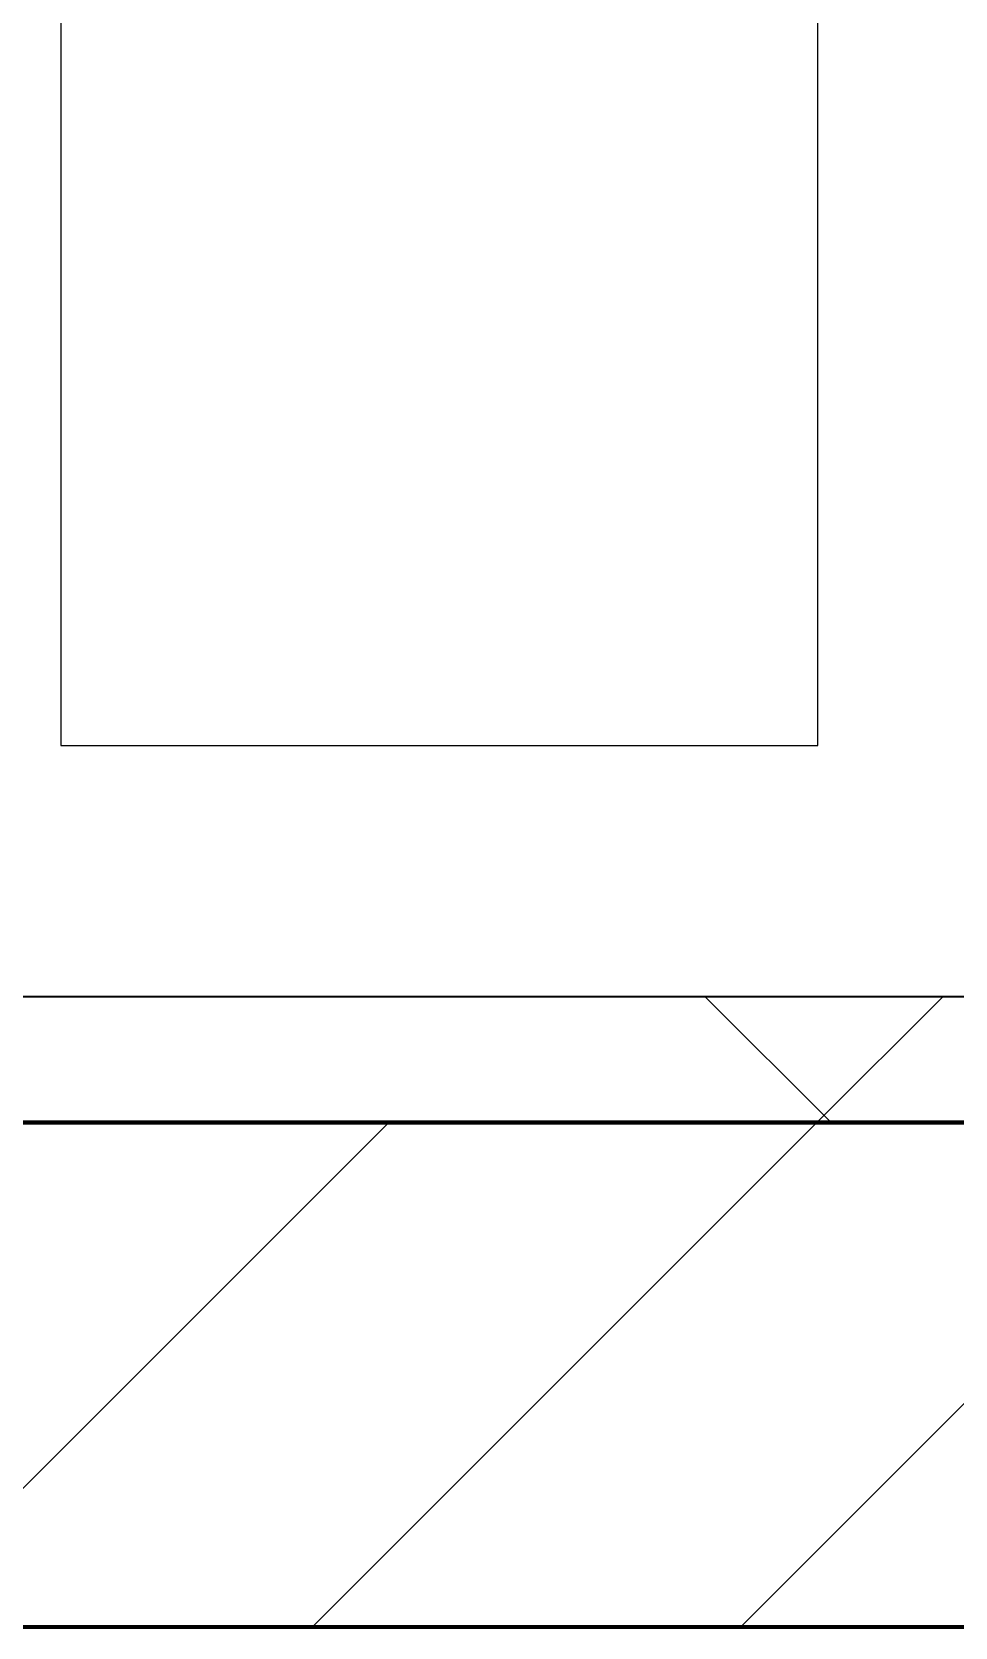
# Model space of a CAD drawing. Header units: millimetres. Extents: x -794334 to -714814, y -17806 to 22403.
# Drawn here: x -747443 to -747077, y -4021 to -3389 of the extents above; entities that cross this region are included whole.
import ezdxf
from ezdxf.xclip import XClip

# ---------------------------------------------------------------- set-up
doc = ezdxf.new("R2010")
doc.units = ezdxf.units.MM
doc.header["$XCLIPFRAME"] = 0
doc.layers.add('000 - WIPEOUT', color=250, linetype='Continuous')
doc.layers.add('A11_ALU.SOLID SHEET', color=2, linetype='Continuous')
for name, color, linetype, lineweight in [('A-GLAZ-CURT', 2, 'Continuous', 9), ('A-WALL', 5, 'Continuous', 35), ('A-WALL-FNSH', 2, 'Continuous', 35), ('A-WALL-PATT', 1, 'Continuous', 35), ('WALL-E', 2, 'Continuous', 35)]:
    doc.layers.add(name, color=color, linetype=linetype, lineweight=lineweight)

# ---------------------------------------------------------------- blocks, each defined once
blk = doc.blocks.new('PPLS-PP19_Custom Tile Pattern - Custom Tile Pattern-V169-4252-01 ENLARGED CONCOURSE LEVEL - REFLECTED CEILING PLAN - SHEET 3')
at = {"layer": 'A-GLAZ-CURT'}
for p, q in [((-300, 0), (300, 0)), ((300, 0), (-300, 0)), ((230.06, 0), (300, 0)), ((-300, -50), (300, -50)), ((300, -50), (-300, -50))]:
    blk.add_line(p, q, dxfattribs=at)
for points, knots in [([(300, 0), (286.53, 0), (254.22, 0), (207.11, 0), (177.41, 0), (159.34, 0), (158.33, 0), (158.3, 0)], [-285.253232, -285.253232, -285.253232, -285.253232, -244.693688, -187.987675, -143.776725, -129.632772, -123.352749, -123.352749, -123.352749, -123.352749]), ([(171.51, 0), (176.48, 0), (193.23, 0), (201.73, 0), (208.81, 0), (213.9, 0), (241.96, 0), (266.73, 0), (281.71, 0), (291.71, 0), (296.52, 0), (297.86, 0), (298.09, 0)], [-7971.819559, -7971.819559, -7971.819559, -7971.819559, -7784.112253, -7606.717214, -7289.299508, -7042.621073, -6582.165592, -6068.460911, -5766.029927, -5566.724884, -5280.360606, -5199.253518, -5199.253518, -5199.253518, -5199.253518]), ([(219.9, 0), (220.86, 0), (227.84, 0), (242.06, 0), (246.54, 0), (246.96, 0)], [-10670.940496, -10670.940496, -10670.940496, -10670.940496, -10511.382485, -9925.173265, -9834.877357, -9834.877357, -9834.877357, -9834.877357]), ([(300, 0), (288.22, 0), (263.46, 0), (239.07, 0), (229.86, 0)], [-12528.858583, -12528.858583, -12528.858583, -12528.858583, -11905.454923, -11238.615704, -11238.615704, -11238.615704, -11238.615704]), ([(247.1, 0), (246.76, 0), (245.04, 0), (239.22, 0), (233.12, 0), (230.85, 0)], [-9649.085549, -9649.085549, -9649.085549, -9649.085549, -9581.591397, -9406.094246, -9277.501931, -9277.501931, -9277.501931, -9277.501931]), ([(284.76, 0), (284.76, 0), (285.09, 0), (287.47, 0), (293.59, 0), (297.76, 0), (300, 0)], [-4110.630118, -4110.630118, -4110.630118, -4110.630118, -4053.389046, -3959.664717, -3862.421465, -3746.95702, -3746.95702, -3746.95702, -3746.95702]), ([(297.38, 0), (295.84, 0), (291.62, 0), (285.38, 0), (284.87, 0)], [-4803.172655, -4803.172655, -4803.172655, -4803.172655, -4358.271401, -4143.037883, -4143.037883, -4143.037883, -4143.037883])]:
    blk.add_open_spline(points, degree=3, knots=knots, dxfattribs=at)
blk = doc.blocks.new('PPLS-PP19_Custom Tile Pattern - Custom Tile Pattern-V170-4252-01 ENLARGED CONCOURSE LEVEL - REFLECTED CEILING PLAN - SHEET 3')
at = {"layer": 'A-GLAZ-CURT'}
for p, q in [((-300, 0), (300, 0)), ((300, 0), (-300, 0)), ((-293.07, 0), (-275.75, 0)), ((-275.75, 0), (-293.07, 0)), ((-222.32, 0), (-205, 0)), ((-205, 0), (-222.32, 0)), ((-300, -50), (300, -50)), ((300, -50), (-300, -50))]:
    blk.add_line(p, q, dxfattribs=at)
at = {"layer": 'A-GLAZ-CURT', "flags": 128}
for points in [[(-300, 0), (-291.56, 0), (-283.3, 0), (-275.2, 0), (-267.26, 0), (-259.45, 0), (-251.77, 0), (-244.2, 0), (-236.74, 0), (-229.36, 0), (-222.06, 0), (-214.83, 0), (-207.71, 0), (-200.76, 0), (-194.02, 0), (-187.54, 0), (-181.38, 0), (-175.58, 0), (-170.25, 0), (-166.42, 0)], [(-125.17, 0), (-128.55, 0), (-134.16, 0), (-140.03, 0), (-145.5, 0), (-150.63, 0), (-155.53, 0), (-160.27, 0), (-164.95, 0), (-169.65, 0), (-174.47, 0), (-179.49, 0), (-184.81, 0), (-190.44, 0), (-196.37, 0), (-202.58, 0), (-209.04, 0), (-215.73, 0), (-222.63, 0), (-229.72, 0), (-236.97, 0), (-244.39, 0), (-251.96, 0), (-259.67, 0), (-267.51, 0), (-275.48, 0), (-283.55, 0), (-291.73, 0), (-300, 0)], [(-165.64, 0), (-162.01, 0), (-159.53, 0), (-157.46, 0), (-154.52, 0), (-149.42, 0), (-141.84, 0), (-132.81, 0), (-126.08, 0)]]:
    blk.add_lwpolyline(points, dxfattribs=at)
at = {"layer": 'A-GLAZ-CURT'}
for points, knots in [([(-300, 0), (-284.65, 0), (-236.57, 0), (-195.23, 0), (-169.65, 0), (-166.49, 0)], [-5323.127839, -5323.127839, -5323.127839, -5323.127839, -4502.809032, -2700.551212, -2440.023962, -2440.023962, -2440.023962, -2440.023962]), ([(-234.37, 0), (-249.63, 0), (-270.81, 0), (-294.48, 0), (-300, 0)], [-14694.199963, -14694.199963, -14694.199963, -14694.199963, -13729.592194, -13439.944408, -13439.944408, -13439.944408, -13439.944408]), ([(-166.51, 0), (-168.36, 0), (-175.57, 0), (-185.59, 0), (-209.77, 0), (-232.01, 0), (-255.22, 0), (-262.59, 0), (-264.9, 0), (-265.4, 0)], [-2125.15159, -2125.15159, -2125.15159, -2125.15159, -2029.680487, -1755.085331, -1400.429864, -858.079193, -543.655514, -208.940337, 0, 0, 0, 0]), ([(-258.6, 0), (-257.91, 0), (-254.26, 0), (-245.32, 0), (-237.58, 0), (-234.37, 0)], [-5722.54675, -5722.54675, -5722.54675, -5722.54675, -5657.471696, -5413.335975, -5238.332137, -5238.332137, -5238.332137, -5238.332137]), ([(-167.37, 0), (-181.88, 0), (-203.53, 0), (-227.29, 0), (-234.14, 0)], [-16248.745155, -16248.745155, -16248.745155, -16248.745155, -15131.813646, -14699.061984, -14699.061984, -14699.061984, -14699.061984]), ([(-133.82, 0), (-135.51, 0), (-137.8, 0), (-149.31, 0), (-162.01, 0), (-177.91, 0), (-199.46, 0), (-216.65, 0), (-231.26, 0), (-233.46, 0), (-234, 0)], [-2731.647847, -2731.647847, -2731.647847, -2731.647847, -2418.507304, -2308.929706, -2113.765672, -1763.376603, -1422.553702, -978.033455, -846.069444, -682.911962, -682.911962, -682.911962, -682.911962]), ([(-233.54, 0), (-229.78, 0), (-222.71, 0), (-213.1, 0), (-200.2, 0), (-185.8, 0), (-174.49, 0), (-166.48, 0)], [-5223.264148, -5223.264148, -5223.264148, -5223.264148, -5017.494783, -4832.723979, -4666.091899, -4349.945572, -4000.813434, -4000.813434, -4000.813434, -4000.813434]), ([(-233.49, 0), (-233.44, 0), (-232.38, 0), (-230.74, 0), (-225.3, 0), (-223.63, 0)], [-455.274641, -455.274641, -455.274641, -455.274641, -440.605512, -119.536984, 0, 0, 0, 0]), ([(-223.63, 0), (-219.39, 0), (-206.17, 0), (-188.58, 0), (-169.02, 0), (-152.12, 0), (-136.84, 0), (-127.33, 0), (-124.19, 0), (-123.43, 0), (-123.28, 0)], [-5463.295695, -5463.295695, -5463.295695, -5463.295695, -5161.076232, -4739.070012, -4465.409639, -4149.119819, -3839.893365, -3647.167523, -3488.92562, -3439.852845, -3439.852845, -3439.852845, -3439.852845]), ([(-99.25, 0), (-109.74, 0), (-130.77, 0), (-155.29, 0), (-166.49, 0)], [-18282.704316, -18282.704316, -18282.704316, -18282.704316, -17136.203329, -16271.494061, -16271.494061, -16271.494061, -16271.494061]), ([(-137.88, 0), (-140.56, 0), (-147.66, 0), (-147.69, 0), (-157.53, 0), (-164.32, 0), (-166.49, 0)], [-3187.727384, -3187.727384, -3187.727384, -3187.727384, -2919.378265, -2477.344047, -2237.412286, -2125.481556, -2125.481556, -2125.481556, -2125.481556]), ([(-166.48, 0), (-149.06, 0), (-128.1, 0), (-110.8, 0), (-99.5, 0), (-91.46, 0)], [-2439.766926, -2439.766926, -2439.766926, -2439.766926, -1002.059161, -460.363443, 0, 0, 0, 0]), ([(-152.35, 0), (-151.03, 0), (-147.71, 0), (-143.57, 0), (-138.62, 0)], [-3494.978217, -3494.978217, -3494.978217, -3494.978217, -3371.022232, -3227.460399, -3227.460399, -3227.460399, -3227.460399]), ([(-118.78, 0), (-121.86, 0), (-126.28, 0), (-136.96, 0), (-147.46, 0), (-150.03, 0), (-150.57, 0)], [-5938.474035, -5938.474035, -5938.474035, -5938.474035, -5700.061948, -5508.838257, -5298.784692, -5196.16478, -5196.16478, -5196.16478, -5196.16478]), ([(-150.34, 0), (-150.07, 0), (-147.75, 0), (-142.6, 0), (-127.26, 0), (-111, 0), (-102.38, 0), (-98.62, 0)], [-4948.728362, -4948.728362, -4948.728362, -4948.728362, -4883.323924, -4440.880425, -4054.690705, -3793.097032, -3594.81683, -3594.81683, -3594.81683, -3594.81683]), ([(-98.63, 0), (-102.12, 0), (-116.05, 0), (-130.52, 0), (-147.74, 0), (-149.07, 0)], [-7187.473332, -7187.473332, -7187.473332, -7187.473332, -7004.680444, -6449.282163, -6277.220794, -6277.220794, -6277.220794, -6277.220794]), ([(-148.23, 0), (-146.94, 0), (-140.15, 0), (-137.28, 0), (-133.93, 0), (-128.78, 0), (-126.5, 0)], [-6162.058746, -6162.058746, -6162.058746, -6162.058746, -6017.569127, -5560.701257, -5364.112219, -5231.017328, -5231.017328, -5231.017328, -5231.017328]), ([(-86.16, 0), (-91.37, 0), (-104.13, 0), (-122.65, 0), (-139.03, 0), (-146.11, 0), (-146.95, 0)], [-1681.3698, -1681.3698, -1681.3698, -1681.3698, -1374.161226, -945.742622, -741.901385, -489.130243, -489.130243, -489.130243, -489.130243]), ([(-146.69, 0), (-146.59, 0), (-145.49, 0), (-135.69, 0), (-128.29, 0), (-125.15, 0)], [-420.34245, -420.34245, -420.34245, -420.34245, -406.956646, -290.263673, 0, 0, 0, 0]), ([(-127.41, 0), (-131.63, 0), (-133.16, 0), (-134.09, 0), (-134.15, 0)], [-8540.990293, -8540.990293, -8540.990293, -8540.990293, -8266.114998, -8246.473386, -8246.473386, -8246.473386, -8246.473386]), ([(-134.15, 0), (-133.32, 0), (-130.31, 0), (-117.33, 0), (-92.04, 0), (-74.02, 0), (-62.74, 0), (-60.36, 0), (-59.97, 0)], [-7657.439573, -7657.439573, -7657.439573, -7657.439573, -7293.749979, -6839.55839, -6236.997189, -5713.340575, -5140.470607, -5006.787413, -5006.787413, -5006.787413, -5006.787413]), ([(-120.13, 0), (-120.14, 0), (-120.24, 0), (-121.3, 0), (-129.25, 0), (-133.82, 0)], [-2933.992132, -2933.992132, -2933.992132, -2933.992132, -2920.575025, -2840.280255, -2731.647847, -2731.647847, -2731.647847, -2731.647847]), ([(-113.43, 0), (-113.44, 0), (-113.96, 0), (-119.73, 0), (-125.43, 0), (-127.03, 0), (-127.41, 0)], [-328.499627, -328.499627, -328.499627, -328.499627, -282.672656, -98.539552, -24.539552, 0, 0, 0, 0]), ([(-126.5, 0), (-122.44, 0), (-112.55, 0), (-103.35, 0), (-98.62, 0)], [-5231.017328, -5231.017328, -5231.017328, -5231.017328, -4994.692869, -4735.022786, -4735.022786, -4735.022786, -4735.022786]), ([(-125.15, 0), (-124.93, 0), (-121.96, 0), (-113.01, 0), (-104.01, 0), (-100.24, 0), (-99.68, 0)], [-3362.7396, -3362.7396, -3362.7396, -3362.7396, -3342.215224, -3074.362186, -2902.289527, -2872.340075, -2872.340075, -2872.340075, -2872.340075]), ([(-122.08, 0), (-122.01, 0), (-121.69, 0), (-121.2, 0), (-120.88, 0)], [-3136.336417, -3136.336417, -3136.336417, -3136.336417, -3110.304437, -3035.164275, -3035.164275, -3035.164275, -3035.164275]), ([(-99.02, 0), (-101.77, 0), (-106.74, 0), (-114.02, 0), (-117.28, 0), (-118.78, 0)], [-371.154627, -371.154627, -371.154627, -371.154627, -229.489605, -116.330425, 0, 0, 0, 0]), ([(-117.74, 0), (-117.19, 0), (-114.78, 0), (-113.43, 0), (-113.43, 0)], [-821.249067, -821.249067, -821.249067, -821.249067, -394.672656, -330.879064, -330.879064, -330.879064, -330.879064]), ([(-98.65, 0), (-102.47, 0), (-110.71, 0), (-116.56, 0), (-117.56, 0)], [-1774.415061, -1774.415061, -1774.415061, -1774.415061, -1433.981041, -985.49888, -985.49888, -985.49888, -985.49888]), ([(-115.82, 0), (-114.96, 0), (-110.41, 0), (-96.78, 0), (-71.33, 0), (-42.53, 0), (-12.78, 0), (4.23, 0), (9.64, 0), (10.14, 0), (10.18, 0)], [-5724.064692, -5724.064692, -5724.064692, -5724.064692, -5430.283136, -5103.229623, -4799.173296, -4065.652676, -3589.737505, -3285.047089, -3066.359526, -3044.715262, -3044.715262, -3044.715262, -3044.715262]), ([(-99.7, 0), (-103.93, 0), (-112.32, 0), (-114.94, 0), (-115.63, 0)], [-730.731663, -730.731663, -730.731663, -730.731663, -501.969187, -243.577221, -243.577221, -243.577221, -243.577221]), ([(9.32, 0), (9.08, 0), (7.65, 0), (2.57, 0), (-12.23, 0), (-25.64, 0), (-40, 0), (-56.24, 0), (-75.59, 0), (-89.27, 0), (-97.89, 0), (-98.63, 0)], [-2922.926651, -2922.926651, -2922.926651, -2922.926651, -2882.788014, -2720.818881, -2518.50168, -2125.455881, -1792.521578, -1466.981642, -1208.454564, -789.402658, -749.978213, -749.978213, -749.978213, -749.978213]), ([(-72.93, 0), (-75.51, 0), (-83.37, 0), (-92.89, 0), (-98.61, 0)], [-19442.345229, -19442.345229, -19442.345229, -19442.345229, -18935.241197, -18305.944411, -18305.944411, -18305.944411, -18305.944411]), ([(-36.33, 0), (-36.43, 0), (-37.27, 0), (-45.02, 0), (-46.13, 0), (-60.59, 0), (-78.62, 0), (-91.6, 0), (-98.61, 0)], [-1855.773136, -1855.773136, -1855.773136, -1855.773136, -1810.870157, -1672.078046, -1405.135169, -1060.00838, -740.068933, -378.205938, -378.205938, -378.205938, -378.205938]), ([(-98.61, 0), (-94, 0), (-84.28, 0), (-71.67, 0), (-65.93, 0), (-65.07, 0)], [-2853.297229, -2853.297229, -2853.297229, -2853.297229, -2605.247022, -2322.099534, -2241.8264, -2241.8264, -2241.8264, -2241.8264]), ([(-98.5, 0), (-95.03, 0), (-82.02, 0), (-63.44, 0), (-54.4, 0), (-48.53, 0), (-30.79, 0), (-18.03, 0), (8.61, 0), (15.02, 0), (22.91, 0), (31, 0), (39.04, 0), (51.19, 0), (58.74, 0), (61.34, 0), (61.45, 0)], [-4732.825202, -4732.825202, -4732.825202, -4732.825202, -4542.524482, -4008.285538, -3689.699207, -3546.54457, -3315.260113, -2864.387349, -2439.246196, -2084.094819, -1956.422387, -1818.904206, -1645.594513, -1443.202566, -1228.752106, -1120.932285, -1120.932285, -1120.932285, -1120.932285]), ([(-98.22, 0), (-94.71, 0), (-86.23, 0), (-75.26, 0), (-68.41, 0), (-65.12, 0), (-63.63, 0)], [-3587.828063, -3587.828063, -3587.828063, -3587.828063, -3402.597032, -3144.956779, -3050.982048, -2969.237017, -2969.237017, -2969.237017, -2969.237017]), ([(-36.62, 0), (-36.62, 0), (-40.35, 0), (-44.32, 0), (-58.97, 0), (-80.55, 0), (-93.16, 0), (-97.55, 0)], [-4069.478503, -4069.478503, -4069.478503, -4069.478503, -3858.647035, -3538.256648, -2842.901703, -2193.204658, -1806.747947, -1806.747947, -1806.747947, -1806.747947]), ([(-30.7, 0), (-31.35, 0), (-38.11, 0), (-53.55, 0), (-74.94, 0), (-91.74, 0), (-97.5, 0)], [-8583.768202, -8583.768202, -8583.768202, -8583.768202, -8532.293389, -8073.216054, -7508.296369, -7207.17943, -7207.17943, -7207.17943, -7207.17943]), ([(-91.46, 0), (-90.09, 0), (-84.7, 0), (-77.43, 0), (-72.73, 0), (-72.64, 0), (-72.64, 0)], [-19832.387487, -19832.387487, -19832.387487, -19832.387487, -19753.885894, -19541.04734, -19478.625389, -19471.062469, -19471.062469, -19471.062469, -19471.062469]), ([(-63.96, 0), (-64.13, 0), (-72.5, 0), (-80.63, 0), (-86.16, 0)], [-2171.769325, -2171.769325, -2171.769325, -2171.769325, -2007.031671, -1681.3698, -1681.3698, -1681.3698, -1681.3698]), ([(-29.03, 0), (-33.97, 0), (-43.74, 0), (-56.37, 0), (-71.66, 0), (-77.83, 0), (-82.66, 0), (-83.28, 0), (-83.28, 0)], [-2680.714891, -2680.714891, -2680.714891, -2680.714891, -2413.671296, -2161.752162, -2006.592567, -1646.621388, -1424.436217, -1393.971743, -1393.971743, -1393.971743, -1393.971743]), ([(-83.28, 0), (-83.28, 0), (-82.91, 0), (-76.14, 0), (-62.97, 0), (-48.14, 0), (-36.49, 0), (-33.57, 0), (-29.94, 0), (-28.57, 0)], [-1393.4169, -1393.4169, -1393.4169, -1393.4169, -1353.722004, -1274.333717, -1073.56893, -651.549973, -296.515819, -83.513472, 0, 0, 0, 0]), ([(-66.39, 0), (-66.39, 0), (-63.63, 0), (-53.63, 0), (-36.36, 0), (-31.35, 0), (-30.79, 0)], [-2493.31794, -2493.31794, -2493.31794, -2493.31794, -2315.303971, -1809.437387, -963.711516, -832.741412, -832.741412, -832.741412, -832.741412]), ([(31.18, 0), (25.97, 0), (11.99, 0), (-16.92, 0), (-47.42, 0), (-65.77, 0), (-66.37, 0), (-66.38, 0)], [-4496.803627, -4496.803627, -4496.803627, -4496.803627, -4222.080604, -3745.412743, -2981.410125, -2542.574734, -2498.224237, -2498.224237, -2498.224237, -2498.224237]), ([(-63.63, 0), (-61.49, 0), (-57.39, 0), (-54.49, 0), (-45.2, 0), (-40.79, 0), (-40.46, 0), (-40.44, 0)], [-2969.237017, -2969.237017, -2969.237017, -2969.237017, -2851.217951, -2734.127174, -2474.780881, -2410.990208, -2350.645972, -2350.645972, -2350.645972, -2350.645972]), ([(-58.83, 0), (-58.37, 0), (-57.29, 0), (-54.23, 0), (-46.33, 0), (-42.62, 0), (-41.76, 0)], [-4859.52896, -4859.52896, -4859.52896, -4859.52896, -4680.891996, -4469.85053, -4321.566175, -4270.495146, -4270.495146, -4270.495146, -4270.495146]), ([(-51.83, 0), (-51.83, 0), (-51.78, 0), (-47.4, 0), (-46.01, 0), (-40.22, 0), (-36.78, 0)], [-632.814994, -632.814994, -632.814994, -632.814994, -627.965721, -508.377888, -260.442412, 0, 0, 0, 0]), ([(76.63, 0), (74.8, 0), (67.65, 0), (53.52, 0), (37, 0), (24.07, 0), (12.82, 0), (-2.9, 0), (-20.62, 0), (-32.81, 0), (-44.85, 0), (-51.43, 0), (-51.79, 0)], [-3095.572228, -3095.572228, -3095.572228, -3095.572228, -2950.589685, -2634.532728, -2313.748533, -2106.613311, -1925.670641, -1617.263037, -1290.787923, -1039.307308, -819.71621, -644.910881, -644.910881, -644.910881, -644.910881]), ([(-41.76, 0), (-39.9, 0), (-37.72, 0), (-36.92, 0), (-36.77, 0)], [-4270.495146, -4270.495146, -4270.495146, -4270.495146, -4161.040818, -4106.245333, -4106.245333, -4106.245333, -4106.245333]), ([(-36.29, 0), (-36.29, 0), (-35, 0), (-32.11, 0), (-30.78, 0)], [-9150.272121, -9150.272121, -9150.272121, -9150.272121, -9057.163041, -8968.555348, -8968.555348, -8968.555348, -8968.555348]), ([(-33.34, 0), (-33.34, 0), (-32.97, 0), (-31.44, 0), (-30.94, 0)], [-2415.024266, -2415.024266, -2415.024266, -2415.024266, -2357.633367, -2331.092151, -2331.092151, -2331.092151, -2331.092151]), ([(-30.74, 0), (-30.84, 0), (-31.5, 0), (-31.82, 0), (-32, 0)], [-2710.557814, -2710.557814, -2710.557814, -2710.557814, -2698.150104, -2614.070998, -2614.070998, -2614.070998, -2614.070998]), ([(30.82, 0), (29.27, 0), (20.14, 0), (3.54, 0), (-14.43, 0), (-28.44, 0), (-30.8, 0)], [-10462.034656, -10462.034656, -10462.034656, -10462.034656, -10363.088938, -9884.23066, -9424.652049, -9308.623082, -9308.623082, -9308.623082, -9308.623082]), ([(-30.76, 0), (-27.98, 0), (-16.76, 0), (5.36, 0), (26.26, 0), (37.14, 0)], [-6049.080298, -6049.080298, -6049.080298, -6049.080298, -5862.463379, -5340.621928, -4773.226582, -4773.226582, -4773.226582, -4773.226582]), ([(-30.75, 0), (-30.73, 0), (-29.98, 0), (-23.47, 0), (-15.75, 0), (-15.19, 0)], [-54174.925954, -54174.925954, -54174.925954, -54174.925954, -54157.274271, -53749.15266, -53717.791567, -53717.791567, -53717.791567, -53717.791567]), ([(70.61, 0), (66.16, 0), (55.8, 0), (39.61, 0), (24.74, 0), (2.64, 0), (-17.6, 0), (-28.63, 0), (-30.74, 0)], [-4647.237329, -4647.237329, -4647.237329, -4647.237329, -4326.416877, -4098.545751, -3766.694881, -3333.063701, -2994.501669, -2710.888442, -2710.888442, -2710.888442, -2710.888442]), ([(-30.52, 0), (-27.11, 0), (-17.83, 0), (5.99, 0), (22.06, 0), (34.24, 0), (36.79, 0), (37.13, 0)], [-2323.618664, -2323.618664, -2323.618664, -2323.618664, -2142.497158, -1716.209403, -1206.526904, -1089.329421, -1070.866978, -1070.866978, -1070.866978, -1070.866978]), ([(-13, 0), (-14.35, 0), (-17.68, 0), (-25.97, 0), (-29.52, 0), (-30.21, 0)], [-55207.591944, -55207.591944, -55207.591944, -55207.591944, -54789.006179, -54461.685999, -54290.791712, -54290.791712, -54290.791712, -54290.791712]), ([(-30, 0), (-29.55, 0), (-27.96, 0), (-26.95, 0), (-26.54, 0)], [-8950.851873, -8950.851873, -8950.851873, -8950.851873, -8919.836787, -8834.607043, -8834.607043, -8834.607043, -8834.607043]), ([(8.33, 0), (8.19, 0), (7.18, 0), (0.32, 0), (-13.89, 0), (-24.92, 0), (-29.03, 0)], [-3574.286521, -3574.286521, -3574.286521, -3574.286521, -3526.962355, -3285.499107, -2903.012179, -2680.714891, -2680.714891, -2680.714891, -2680.714891]), ([(-28.98, 0), (-28.66, 0), (-27.39, 0), (-24.45, 0), (-22.56, 0)], [-166.548282, -166.548282, -166.548282, -166.548282, -102.06493, 0, 0, 0, 0]), ([(-28.57, 0), (-26.93, 0), (-20.29, 0), (-11.45, 0), (2.08, 0), (13.15, 0), (21.24, 0), (24.62, 0), (24.72, 0), (24.72, 0)], [-5361.429781, -5361.429781, -5361.429781, -5361.429781, -5261.36855, -5050.479954, -4785.90057, -4596.498881, -4445.288762, -4384.376941, -4376.041937, -4376.041937, -4376.041937, -4376.041937]), ([(-22.56, 0), (-20.27, 0), (-17.03, 0), (-11.36, 0), (-7.66, 0), (-6.6, 0), (-6.44, 0)], [-56468.192263, -56468.192263, -56468.192263, -56468.192263, -56344.022017, -56303.229861, -56166.290093, -56124.392176, -56124.392176, -56124.392176, -56124.392176]), ([(-15.19, 0), (-13.07, 0), (7.48, 0), (42.82, 0), (77.18, 0), (97.99, 0), (104.5, 0)], [-461.142613, -461.142613, -461.142613, -461.142613, -429.606584, -390.253598, -346.313304, -326.108732, -326.108732, -326.108732, -326.108732]), ([(-6.54, 0), (-6.73, 0), (-7.2, 0), (-7.6, 0), (-7.79, 0)], [-56009.792147, -56009.792147, -56009.792147, -56009.792147, -55949.290093, -55895.192118, -55895.192118, -55895.192118, -55895.192118]), ([(-2.63, 0), (-2.47, 0), (-1.22, 0), (4.92, 0), (15.97, 0), (22.54, 0), (24.49, 0)], [-226.825321, -226.825321, -226.825321, -226.825321, -220.269177, -206.416616, -198.214427, -187.717507, -187.717507, -187.717507, -187.717507]), ([(103.09, 0), (101.08, 0), (86.31, 0), (63.34, 0), (35.84, 0), (12, 0), (3.08, 0), (-1.67, 0), (-2.25, 0)], [-375.435014, -375.435014, -375.435014, -375.435014, -369.147452, -330.153101, -307.516438, -285.83788, -246.234814, -234.646884, -234.646884, -234.646884, -234.646884])]:
    blk.add_open_spline(points, degree=3, knots=knots, dxfattribs=at)
for points in [[(-166.03, 0), (-162.47, 0), (-158.63, 0), (-157.22, 0)], [(-39.84, 0), (-39.08, 0), (-38.11, 0), (-37.36, 0)], [(-36.78, 0), (-35.07, 0), (-33.25, 0), (-31.34, 0)], [(-31.35, 0), (-33.64, 0), (-35.42, 0), (-36.04, 0)], [(-30.73, 0), (-30.04, 0), (-29.53, 0), (-29.19, 0)], [(-26.75, 0), (-27.42, 0), (-28.61, 0), (-30.02, 0)]]:
    blk.add_open_spline(points, degree=3, dxfattribs=at)
blk = doc.blocks.new('*U1029')
at = {"layer": 'A-GLAZ-CURT'}
for name, p in [('PPLS-PP19_Custom Tile Pattern - Custom Tile Pattern-V169-4252-01 ENLARGED CONCOURSE LEVEL - REFLECTED CEILING PLAN - SHEET 3', (31202.37, -7350)), ('PPLS-PP19_Custom Tile Pattern - Custom Tile Pattern-V170-4252-01 ENLARGED CONCOURSE LEVEL - REFLECTED CEILING PLAN - SHEET 3', (31802.37, -7350))]:
    blk.add_blockref(name, p, dxfattribs=at)
blk = doc.blocks.new('*U1240')
at = {"color": 3}
blk.add_wipeout([(-437.5, -16650), (437.5, -16650), (437.5, -16950), (-437.5, -16950)], dxfattribs=at).dxf.layer = '000 - WIPEOUT'
at = {"layer": 'A11_ALU.SOLID SHEET', "color": 0, "linetype": 'ByBlock'}
blk.add_lwpolyline([(-437.5, -16950), (437.5, -16950), (437.5, -16650), (-437.5, -16650)], close=True, dxfattribs=at)
blk = doc.blocks.new('*U1630')
blk.add_lwpolyline([(22690, -750), (19166.45, -750), (19116.45, -700), (18966.44, -550), (-101025.39, -550), (-101025.39, -6704.96), (-96300, -6704.96), (-96300, -7350), (-94497.63, -7350), (17250, -7350), (17250, -6849.96), (18300, -6849.96), (22690, -6849.96)], close=True)
at = {"layer": 'A11_ALU.SOLID SHEET', "color": 0, "linetype": 'ByBlock', "rotation": 90}
blk.add_blockref('*U1240', (-19400, -6813), dxfattribs=at)

msp = doc.modelspace()

# ---------------------------------------------------------------- block references
at = {"layer": 'A11_ALU.SOLID SHEET'}
ref = msp.add_blockref('*U1630', (-744681.24, 3579.02), dxfattribs=at)
XClip(ref).set_block_clipping_path([(-45802.4668593339, -9620.0029952967), (23702.8690583039, 10334.9999958097)])

# ---------------------------------------------------------------- next in the draw order: hatches: boundary and pattern name
at = {"layer": 'A-WALL-PATT', "lineweight": 9}
h = msp.add_hatch(dxfattribs=at)
h.set_pattern_fill('FP_5', color=256, style=0, pattern_type=2)
h.set_pattern_definition([(45, (0, 0), (-212.13203, 212.13203), []), (135, (0, 0), (-212.13203, -212.13203), [])])
h.paths.add_polyline_path([(-727630.24, -3820.98), (-727382.37, -3820.98), (-727382.37, -3770.98), (-790483.7, -3770.98), (-790483.7, -3820.98), (-727766, -3820.98)])
h = msp.add_hatch(dxfattribs=at)
h.set_pattern_fill('FP_2', color=256, style=0, pattern_type=2)
h.set_pattern_definition([(45, (0, 0), (-84.852814, 84.852814), [])])
h.paths.add_polyline_path([(-727382.37, -4020.98), (-727382.37, -3820.98), (-790483.7, -3820.98), (-790483.7, -4020.98), (-727494.49, -4020.98)])

# ---------------------------------------------------------------- next in the draw order: linework, layer by layer
at = {"layer": 'A-WALL', "color": 7, "lineweight": 70}
for p, q in [((-747980, -3820.98), (-746780, -3820.98)), ((-746780, -3820.98), (-747980, -3820.98)), ((-746780, -4020.98), (-747980, -4020.98))]:
    msp.add_line(p, q, dxfattribs=at)
at = {"layer": 'A-WALL-FNSH', "color": 250}
msp.add_line((-747980, -3770.98), (-746780, -3770.98), dxfattribs=at)
at = {"layer": 'WALL-E'}
for p, q in [((-727382.37, -4020.98), (-790483.7, -4020.98)), ((-790483.7, -4020.98), (-727382.37, -4020.98))]:
    msp.add_line(p, q, dxfattribs=at)

# ---------------------------------------------------------------- next in the draw order: block references
msp.add_blockref('*U1029', (-778882.37, 3579.02))

doc.saveas('drawing.dxf')
